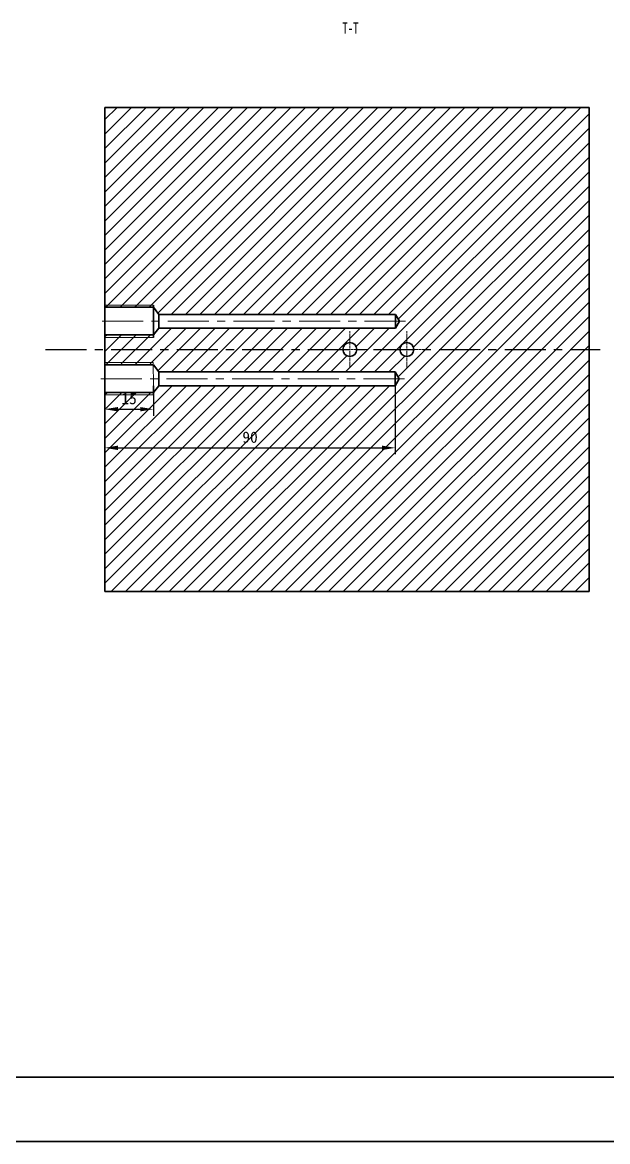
# Model space of a CAD drawing. Header units: millimetres. Extents: x 0 to 1189, y 0 to 841.
# Drawn here: x 300.2 to 481.4, y 0 to 346.9 of the extents above; entities that cross this region are included whole.
import ezdxf

# ---------------------------------------------------------------- set-up
doc = ezdxf.new("R2010")
doc.units = ezdxf.units.MM
doc.header["$PDSIZE"] = -1
doc.linetypes.add('CENTER2', pattern=[1.125, 0.75, -0.125, 0.125, -0.125])
doc.linetypes.add('CENTERX2', pattern=[20.32, 12.7, -2.54, 2.54, -2.54])
doc.layers.get('0').update_dxf_attribs({"lineweight": 35})
doc.layers.get('Defpoints').update_dxf_attribs({"lineweight": 35})
for name, color, linetype, lineweight in [('10', 7, 'Continuous', 35), ('5', 7, 'Continuous', 35), ('中心线层', 1, 'CENTERX2', 25), ('标注层', 4, 'Continuous', 18)]:
    doc.layers.add(name, color=color, linetype=linetype, lineweight=lineweight)
doc.styles.add('SLDTEXTSTYLE5', font='TXT', dxfattribs={"width": 0.7})
doc.dimstyles.new('ISO-25', dxfattribs={"dimtxt": 2.5, "dimasz": 2.5, "dimexe": 1.25, "dimexo": 0.625, "dimtad": 1, "dimtxsty": 'Standard', "dimcen": 2.5, "dimadec": 0, "dimazin": 0, "dimtfac": 1, "dimtmove": 0, "dimatfit": 3, "dimfxl": 1, "dimarcsym": 0})

# ---------------------------------------------------------------- blocks, each defined once
blk = doc.blocks.new('*D100')
at = {"layer": 'Defpoints', "color": 0, "lineweight": 18, "transparency": 16777216}
for p in [(325.68, 231.4), (340.75, 231.43), (340.75, 226.99)]:
    blk.add_point(p, dxfattribs=at)
at = {"layer": '标注层', "color": 0, "lineweight": -2, "transparency": 16777216}
for p, q in [((325.68, 231.4), (325.68, 224.99)), ((340.75, 231.43), (340.75, 224.99)), ((329.76, 226.99), (336.67, 226.99))]:
    blk.add_line(p, q, dxfattribs=at)
at = {"layer": '标注层', "color": 0, "lineweight": 18, "transparency": 16777216}
for points in [[(329.76, 227.67), (329.76, 226.31), (325.68, 226.99)], [(336.67, 227.67), (336.67, 226.31), (340.75, 226.99)]]:
    blk.add_solid(points, dxfattribs=at)
at = {"layer": '标注层', "color": 0, "transparency": 16777216, "insert": (333.22, 230.27), "char_height": 3.5, "attachment_point": 5}
blk.add_mtext('15', dxfattribs=at)
blk = doc.blocks.new('*D101')
at = {"layer": 'Defpoints', "color": 0, "lineweight": 18, "transparency": 16777216}
for p in [(415.68, 234.28), (325.68, 226.99), (415.68, 215.03)]:
    blk.add_point(p, dxfattribs=at)
at = {"layer": '标注层', "color": 0, "lineweight": -2, "transparency": 16777216}
for p, q in [((415.68, 234.28), (415.68, 213.03)), ((325.68, 226.99), (325.68, 213.03)), ((329.76, 215.03), (411.6, 215.03))]:
    blk.add_line(p, q, dxfattribs=at)
at = {"layer": '标注层', "color": 0, "lineweight": 18, "transparency": 16777216}
for points in [[(329.76, 215.71), (329.76, 214.35), (325.68, 215.03)], [(411.6, 215.71), (411.6, 214.35), (415.68, 215.03)]]:
    blk.add_solid(points, dxfattribs=at)
at = {"layer": '标注层', "color": 0, "transparency": 16777216, "insert": (370.68, 218.3), "char_height": 3.5, "attachment_point": 5}
blk.add_mtext('90', dxfattribs=at)
blk = doc.blocks.new('*U153')
at = {"layer": '中心线层', "color": 0, "linetype": 'CENTER2', "lineweight": 18, "transparency": 16777216}
for p, q in [((0, 0.43), (0, 5.65)), ((-5.65, 0), (-0.43, 0)), ((0.43, 0), (5.65, 0)), ((0, -5.65), (0, -0.43))]:
    blk.add_line(p, q, dxfattribs=at)
at = {"layer": '中心线层', "color": 0, "linetype": 'Continuous', "lineweight": 18, "transparency": 16777216}
for p, q in [((-0.215, 0), (0.215, 0)), ((0, -0.215), (0, 0.215))]:
    blk.add_line(p, q, dxfattribs=at)
blk = doc.blocks.new('*U154')
at = {"layer": '中心线层', "color": 0, "linetype": 'CENTER2', "lineweight": 18, "transparency": 16777216}
for p, q in [((0, 0.43), (0, 5.65)), ((-5.65, 0), (-0.43, 0)), ((0.43, 0), (5.65, 0)), ((0, -5.65), (0, -0.43))]:
    blk.add_line(p, q, dxfattribs=at)
at = {"layer": '中心线层', "color": 0, "linetype": 'Continuous', "lineweight": 18, "transparency": 16777216}
for p, q in [((-0.215, 0), (0.215, 0)), ((0, -0.215), (0, 0.215))]:
    blk.add_line(p, q, dxfattribs=at)

msp = doc.modelspace()

# ---------------------------------------------------------------- hatches: boundary and pattern name
at = {"lineweight": 18}
h = msp.add_hatch(dxfattribs=at)
h.set_pattern_fill('ANSI31', color=256)
h.paths.add_polyline_path([(415.728, 256.4), (416.969, 254.25), (415.728, 252.1), (342.423, 252.1), (340.778, 250.05), (340.778, 249.25), (325.728, 249.25), (325.728, 245.5), (399.44, 245.5, -1), (403.74, 245.5), (417.115, 245.5, -1), (421.415, 245.5), (475.728, 245.5), (475.728, 320.5), (325.728, 320.5), (325.728, 259.25), (340.753, 259.25), (340.755, 258.572), (342.423, 256.4)])
h.paths.add_polyline_path([(421.415, 245.5, -1), (417.115, 245.5), (403.74, 245.5, -1), (399.44, 245.5), (325.728, 245.5), (325.728, 241.425), (340.728, 241.425), (340.728, 241.45), (340.753, 241.425), (340.728, 241.425), (340.73, 240.777), (342.398, 238.575), (415.678, 238.575), (416.919, 236.425), (415.678, 234.275), (342.398, 234.275), (340.753, 232.225), (340.753, 231.425), (325.728, 231.425), (325.728, 170.5), (475.728, 170.5), (475.728, 245.5)])
h = msp.add_hatch(dxfattribs=at)
h.set_pattern_fill('ANSI31', color=256)
h.paths.add_polyline_path([(325.745, 259.25), (325.745, 258.572), (340.755, 258.572), (340.753, 259.25)])
h.paths.add_polyline_path([(330.032, 225.853), (336.449, 225.853), (336.449, 231.103), (330.032, 231.103)], flags=9)
h = msp.add_hatch(dxfattribs=at)
h.set_pattern_fill('ANSI31', color=256)
h.paths.add_polyline_path([(340.778, 249.25), (340.778, 250.05), (325.747, 250.055), (325.747, 249.25)])
h = msp.add_hatch(dxfattribs=at)
h.set_pattern_fill('ANSI31', color=256)
h.paths.add_polyline_path([(340.753, 232.225), (325.728, 232.225), (325.728, 231.425), (340.753, 231.425)])
h.paths.add_polyline_path([(340.728, 241.425), (325.728, 241.425), (325.728, 240.747), (340.73, 240.747)])

# ---------------------------------------------------------------- linework, layer by layer
at = {"color": 7, "linetype": 'Continuous', "lineweight": 35}
for p, q in [((475.728, 320.5), (325.728, 320.5)), ((475.728, 320.5), (475.728, 170.5)), ((340.753, 259.25), (340.778, 252.1)), ((342.423, 256.4), (415.728, 256.4)), ((415.728, 256.4), (416.969, 254.25)), ((415.728, 256.4), (415.728, 252.1)), ((416.969, 254.25), (415.728, 252.1)), ((340.778, 252.1), (340.778, 249.25)), ((415.728, 252.1), (342.423, 252.1)), ((415.678, 238.575), (342.398, 238.575)), ((415.678, 238.575), (416.919, 236.425)), ((415.678, 238.575), (415.678, 234.275)), ((416.919, 236.425), (415.678, 234.275)), ((340.753, 234.275), (340.753, 231.425)), ((415.678, 234.275), (342.398, 234.275)), ((325.728, 229.425), (325.703, 229.4)), ((325.728, 170.5), (475.728, 170.5))]:
    msp.add_line(p, q, dxfattribs=at)
at = {"lineweight": 35}
for p, q in [((325.728, 170.5), (325.728, 320.5)), ((340.755, 258.572), (325.709, 258.572)), ((342.423, 256.4), (340.755, 258.572)), ((342.423, 252.1), (342.423, 256.4)), ((340.778, 250.05), (325.706, 250.055)), ((340.778, 250.05), (342.423, 252.1)), ((340.753, 240.747), (325.703, 240.747)), ((342.398, 238.575), (340.753, 240.747)), ((342.398, 234.275), (342.398, 238.575)), ((340.753, 232.225), (342.398, 234.275)), ((340.753, 232.225), (325.703, 232.225)), ((333.678, 232.225), (325.728, 232.225))]:
    msp.add_line(p, q, dxfattribs=at)
at = {"color": 7, "linetype": 'Continuous', "lineweight": 15}
for p, q in [((325.728, 259.25), (340.753, 259.25)), ((340.778, 249.25), (325.706, 249.25)), ((325.988, 241.425), (340.728, 241.425)), ((340.728, 241.425), (340.753, 234.275)), ((340.753, 231.425), (325.703, 231.425))]:
    msp.add_line(p, q, dxfattribs=at)
at = {"color": 7, "linetype": 'Continuous', "lineweight": 18}
msp.add_line((325.703, 241.425), (333.678, 241.425), dxfattribs=at)
at = {"color": 7, "linetype": 'Continuous', "lineweight": 35}
for centre in [(401.59, 245.5), (419.265, 245.5)]:
    msp.add_circle(centre, 2.15, dxfattribs=at)
at = {"layer": '5', "color": 7, "lineweight": 35}
for p, q in [((20, 20), (1169, 20)), ((0, 0), (1189, 0))]:
    msp.add_line(p, q, dxfattribs=at)
at = {"layer": '中心线层', "lineweight": 18}
for p, q in [((418.883, 254.25), (322.469, 254.25)), ((418.475, 236.425), (323.04, 236.425))]:
    msp.add_line(p, q, dxfattribs=at)
at = {"layer": '中心线层'}
msp.add_line((307.324, 245.5), (479.091, 245.5), dxfattribs=at)

# ---------------------------------------------------------------- block references
at = {"layer": '中心线层', "linetype": 'CENTER2', "lineweight": 18}
for name, p in [('*U153', (401.59, 245.5)), ('*U154', (419.265, 245.5))]:
    msp.add_blockref(name, p, dxfattribs=at)

# ---------------------------------------------------------------- texts
at = {"layer": '10', "lineweight": 35, "insert": (401.781, 346.887), "char_height": 3.5, "attachment_point": 2, "style": 'SLDTEXTSTYLE5'}
msp.add_mtext('T-T', dxfattribs=at)

# ---------------------------------------------------------------- dimensions: what is measured, and where the dimension line sits
at = {"layer": '标注层'}
for base, p1, p2, text, picture, middle in [((415.678, 215.026), (325.678, 226.991), (415.678, 234.275), '90', '*D101', (370.678, 218.3)), ((340.753, 226.991), (325.678, 231.4), (340.753, 231.425), '15', '*D100', (333.215, 230.265))]:
    dim = msp.add_linear_dim(base=base, p1=p1, p2=p2, text=text, dimstyle='ISO-25', override={"dimtxt": 3.5, "dimasz": 4.08, "dimexe": 2, "dimexo": 0, "dimgap": 1.524, "dimtoh": 1, "dimzin": 0, "dimadec": 2, "dimtzin": 0}, dxfattribs=at)
    dim.commit()
    dim.dimension.update_dxf_attribs({"geometry": picture, "text_midpoint": middle})

doc.saveas('drawing.dxf')
